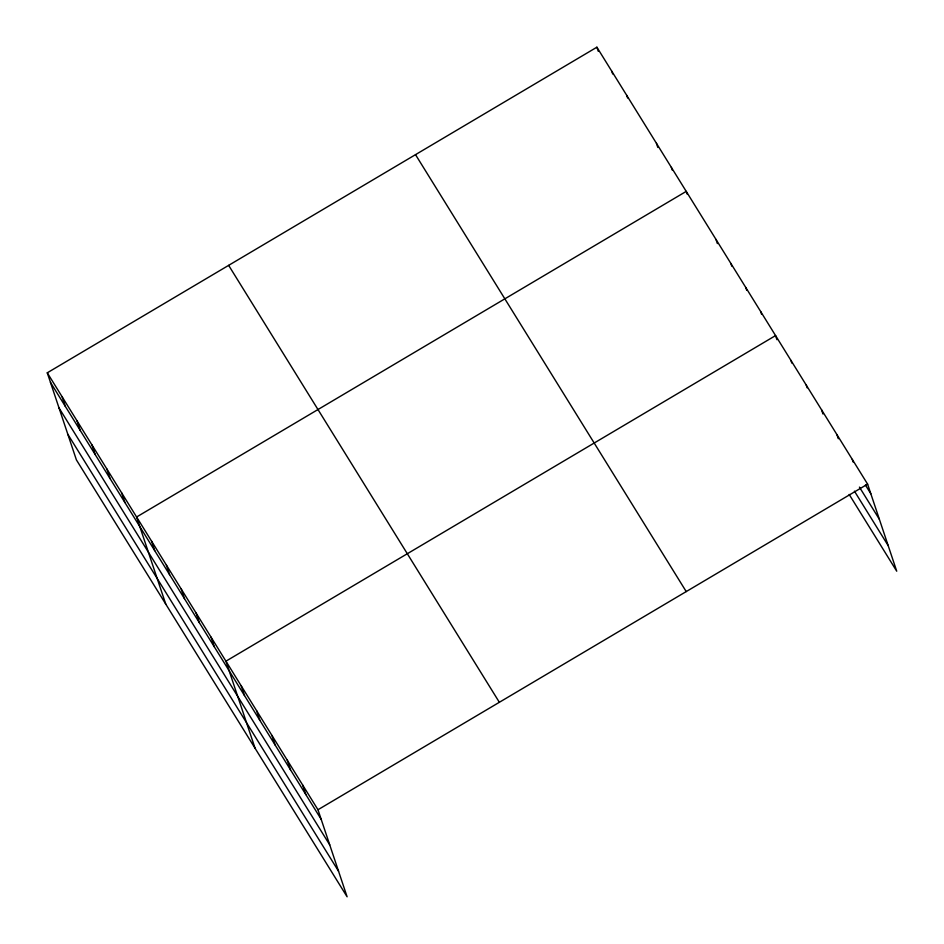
<?xml version="1.0" encoding="UTF-8"?>
<svg xmlns="http://www.w3.org/2000/svg" width="944" height="944" viewBox="0 0 944 944"><rect width="100%" height="100%" fill="white"/><g stroke="black" fill="none" stroke-linecap="round" stroke-linejoin="round"><path stroke-width="1.42" d="M47.271 372.809L317.975 809.74L347.109 896.8L76.393 459.87L47.271 372.809L596.891 47.2L867.607 484.13L896.729 571.191L849.175 494.444M317.975 809.74L867.607 484.13M865.447 485.063L870.816 493.724M859.429 487.104L879.371 519.294M854.438 491.163L888.186 545.632M415.513 154.651L686.229 591.581M228.649 265.358L499.352 702.289M50.469 382.391L321.184 819.333M59.024 407.961L329.739 844.892M67.838 434.299L338.554 871.229M852.267 459.374L853.187 462.112M836.927 434.618L838.296 438.724M821.587 409.861L822.956 413.968M806.247 385.093L807.155 387.831M790.907 360.337L791.815 363.074M776.936 339.687L775.567 335.58L225.935 661.178L255.069 748.238M760.675 311.544L761.596 314.281M745.784 287.519L746.704 290.256M730.892 263.482L731.812 266.22M716.012 239.446L717.381 243.564M687.149 194.134L686.229 191.384L136.597 516.993L165.731 604.054M671.337 167.359L672.258 170.097M656.446 143.323L657.826 147.441M626.674 95.261L627.595 97.999M611.783 71.237L612.703 73.974M596.891 47.2L598.272 51.306M302.635 784.983L305.844 794.577M287.295 760.227L290.504 769.808M271.955 735.459L275.164 745.052M256.615 710.702L259.824 720.296M241.275 685.946L244.484 695.527M211.043 637.153L214.253 646.746M196.151 613.116L199.361 622.71M181.272 589.091L184.481 598.685M166.38 565.055L169.59 574.648M151.488 541.03L154.698 550.612M121.705 492.969L124.915 502.55M106.825 468.932L110.035 478.525M91.934 444.895L95.143 454.489M77.042 420.871L80.252 430.464M62.151 396.834L65.36 406.427"/></g></svg>
